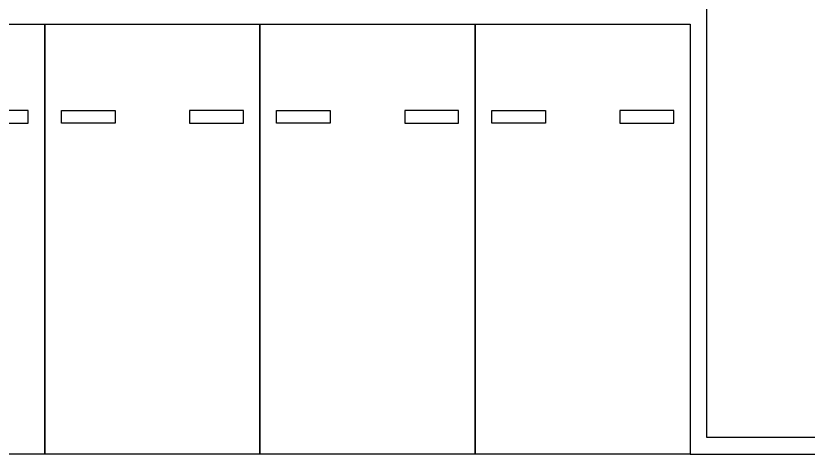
# Model space of a CAD drawing. Header units: millimetres. Extents: x -27104 to 125781, y -3376 to 46996.
# Drawn here: x 55846.6 to 56033.9, y 18715.8 to 18819.5 of the extents above; entities that cross this region are included whole.
import ezdxf

# ---------------------------------------------------------------- set-up
doc = ezdxf.new("R2010")
doc.units = ezdxf.units.MM
doc.header["$LTSCALE"] = 100
doc.header["$MEASUREMENT"] = 0
doc.layers.get('0').update_dxf_attribs({"linetype": 'CONTINUOUS'})
doc.layers.add('ELE9', color=9, linetype='CONTINUOUS')
doc.layers.add('주차-전기차', color=5, linetype='CONTINUOUS')

# ---------------------------------------------------------------- blocks, each defined once
blk = doc.blocks.new('fddfgdfgdfg')
at = {"layer": '주차-전기차', "ltscale": 0.1}
for points in [[(36415982.6, 42646.3), (36415982.6, 37446.3), (36413382.6, 37446.3), (36413382.6, 42646.3)], [(36413582.6, 38642.3), (36413582.6, 38492.3), (36414232.6, 38492.3), (36414232.6, 38642.3)], [(36415782.6, 38642.3), (36415782.6, 38492.3), (36415132.6, 38492.3), (36415132.6, 38642.3)]]:
    blk.add_lwpolyline(points, close=True, dxfattribs=at)
blk = doc.blocks.new('ggtyu')
at = {"layer": 'ELE9', "color": 253, "ltscale": 0.1}
for points in [[(55857.59, 18883.48), (55820.47, 18883.48), (55820.47, 18985.21), (55609.19, 18985.21), (55609.19, 18883.48), (55566.15, 18883.48), (55566.15, 18985.21), (55300.08, 18985.21)], [(55613.1, 18981.3), (55816.56, 18981.3), (55816.56, 18879.57), (55859.12, 18879.57)]]:
    blk.add_lwpolyline(points, dxfattribs=at)
at = {"layer": 'ELE9', "color": 253, "xscale": 0.01956378461538462, "yscale": 0.01956378461538462, "zscale": 0.01956378461538462, "rotation": 180}
for p in [(768047.54, 19713.89), (768098.41, 19713.89), (768149.27, 19713.89), (768200.14, 19713.89)]:
    blk.add_blockref('fddfgdfgdfg', p, dxfattribs=at)

msp = doc.modelspace()

# ---------------------------------------------------------------- block references
msp.add_blockref('ggtyu', (189.46, -163.8))

doc.saveas('drawing.dxf')
